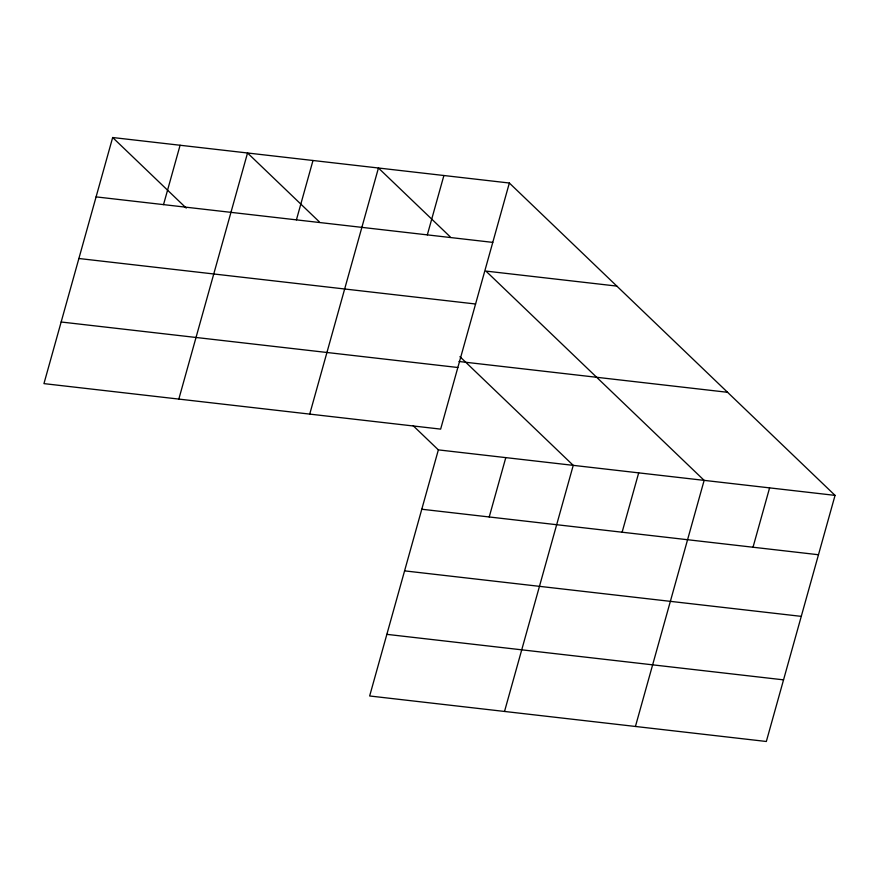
<?xml version="1.0" encoding="UTF-8"?>
<svg xmlns="http://www.w3.org/2000/svg" width="879" height="879" viewBox="0 0 879 879"><rect width="100%" height="100%" fill="white"/><g stroke="black" fill="none" stroke-linecap="round" stroke-linejoin="round"><path stroke-width="1.32" d="M112.666 137.52L43.95 383.618L440.643 429.117L509.348 183.019L112.666 137.52L186.249 208.092M163.527 204.62L180.096 145.255M178.822 399.088L247.537 152.99L319.187 221.706M296.421 219.86L312.99 160.494M309.727 414.108L378.442 168.01L450.103 236.726M427.326 234.88L443.895 175.514M413.185 425.733L438.357 449.883L369.652 695.981L766.334 741.48L835.05 495.382L509.348 183.019M489.218 516.973L505.799 457.618M504.524 711.452L573.24 465.354L459.926 356.676M622.112 532.224L638.692 472.858M635.429 726.461L704.145 480.363L485.922 271.084L616.827 286.093M753.017 547.232L769.597 487.867M96.086 196.885L492.778 242.384M78.879 258.503L475.572 304.002M459.014 361.5L727.57 392.298M61.156 322L457.849 367.499M438.357 449.883L835.05 495.382M421.788 509.238L818.481 554.737M404.582 570.867L801.274 616.366M386.848 634.352L783.541 679.852"/></g></svg>
